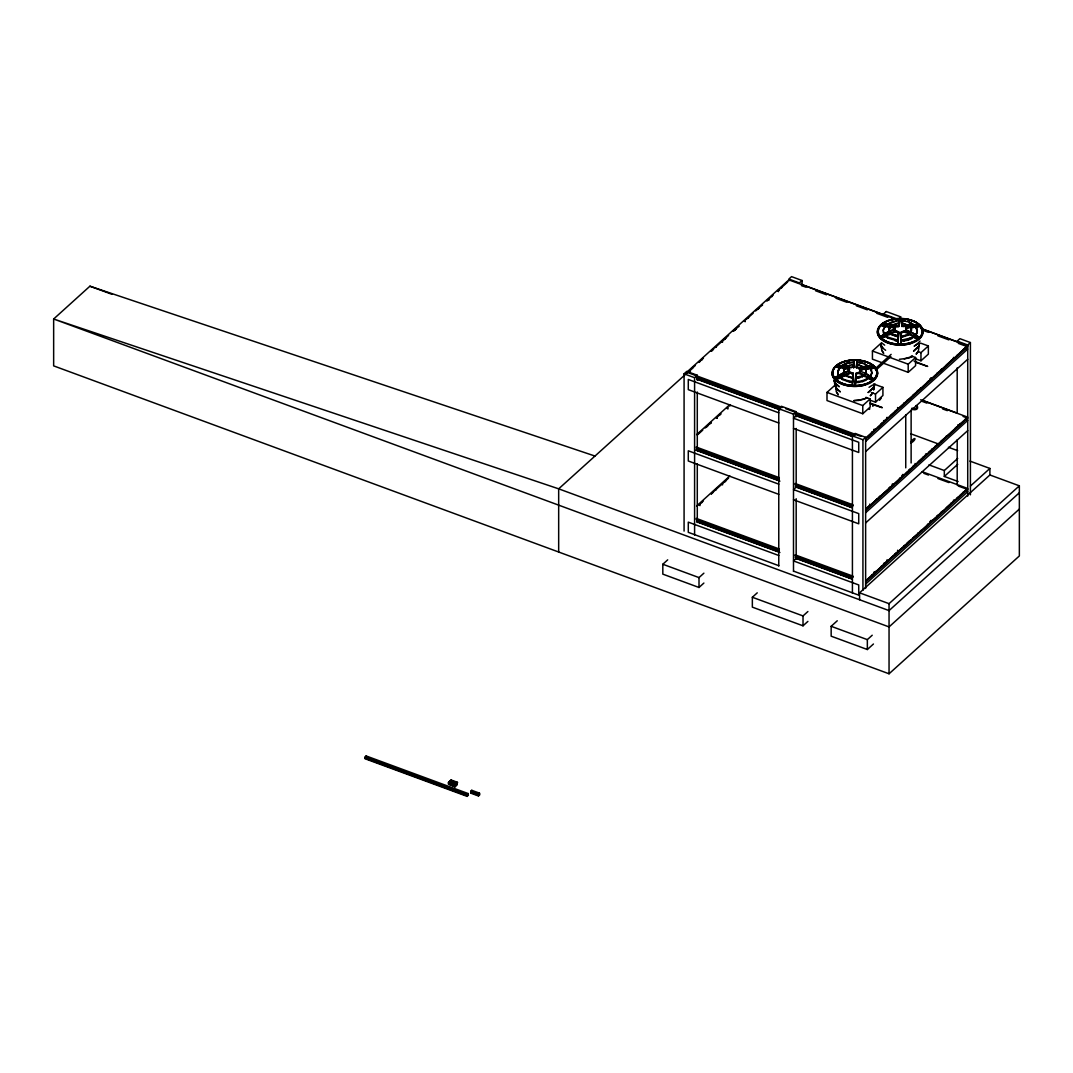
<?xml version="1.0" encoding="UTF-8"?>
<svg xmlns="http://www.w3.org/2000/svg" width="1073" height="1073" viewBox="0 0 1073 1073"><rect width="100%" height="100%" fill="white"/><g stroke="black" fill="none" stroke-linecap="round" stroke-linejoin="round"><path stroke-width="1.5" d="M852.364 385.153L852.485 382.846M852.499 385.274L852.592 380.647A38.977 1.449 -88.5 0 1 853.089 373.23M897.793 343.762L898.034 339.256A38.977 1.449 -88.5 0 1 898.517 331.825L898.651 331.959A38.708 1.435 -88.5 0 0 898.289 337.311L898.168 339.363M898.047 341.549L897.94 343.883L898.53 331.718M900.609 343.923L900.985 339.336A38.977 1.449 -88.5 0 1 901.468 331.906L902.876 331.503M900.73 341.616L900.971 337.378A38.708 1.435 -88.5 0 1 901.333 332.026L900.824 340.275L911.795 337.713M852.74 380.754L852.847 378.702A38.708 1.435 -88.5 0 1 853.223 373.364L852.713 382.524L849.642 382.162M854.108 362.017L853.598 367.677L853.598 366.751L850.809 367.489A38.708 26.637 47.9 0 0 844.008 365.678L837.423 365.316M851.747 372.747L853.129 373.163L852.713 381.599L845.604 380.15M857.139 360.448L856.402 367.945L856.415 366.845A38.708 1.435 -88.5 0 1 856.777 362.889L857.153 360.944M855.905 374.115L855.181 385.341L855.53 378.769A38.708 1.435 -88.5 0 1 855.892 373.431L858.668 372.398L858.641 373.35L863.47 375.094L862.424 376.744M862.504 376.677L855.785 378.326L855.315 385.234L855.543 380.727A38.977 1.449 -88.5 0 1 856.039 373.297L855.905 374.249M887.612 338.022L898.155 341.134L898.664 332.71L897.176 332.281M899.415 324.113L899.764 318.842L899.402 321.283A38.816 1.435 -88.5 0 0 899.04 325.253M900.743 343.843L900.958 341.147M902.232 323.979L902.701 318.922L902.219 321.498A38.708 1.435 -88.5 0 0 901.856 325.454L904.7 326.5A38.708 28.032 -42 0 1 911.849 325.039L918.756 325.025M870.002 403.636L882.18 407.713M873.637 389.754L874.079 384.912L873.315 387.863M873.757 389.781L874.213 384.979M919.507 343.521L918.327 351.206M854.095 361.695L853.974 362.674A38.816 1.435 -88.5 0 0 853.598 366.644M902.473 320.371L902.353 321.363A38.816 1.435 -88.5 0 0 901.991 325.32M856.898 361.909L857.273 360.313L856.804 365.383L856.804 364.458L858.266 364.605L864.087 367.14M927.609 366.403L915.443 362.245M854.336 361.024L854.323 360.233L854.108 362.822A38.708 1.435 -88.5 0 0 853.732 366.778M899.871 319.083L899.536 321.431A38.708 1.435 -88.5 0 0 899.174 325.387M902.46 319.7L901.937 326.554M927.448 366.376L914.048 361.091M860.519 371.043L860.13 371.982L860.385 369.26L860.385 370.185L865.455 368.656L866.072 372.224M866.072 371.312L864.892 373.806M866.206 371.178L865.053 373.659M865.562 373.9L865.965 369.461M870.994 374.893L871.906 372.251L870.511 368.052L865.455 369.581L865.965 370.386M870.994 375.805L871.772 373.283M875.018 384.027L873.771 387.514L868.231 392.53M894.694 328.566L894.815 327.587L894.694 329.491M910.99 331.584L911.648 329.787L910.883 327.265L905.692 328.928L906.001 327.815A38.977 28.233 -42 0 1 915.51 326.192M910.32 333.341L911.514 330.833M911.125 332.402L910.722 327.359L911.259 329.143M916.436 333.502L917.348 330.846L915.953 326.661L910.722 328.271M916.436 334.414L917.348 331.772M839.824 367.207L837.731 371.379L838.241 374.987M839.944 367.382L837.731 372.304L839.77 367.274L844.746 369.152L844.075 369.984M838.509 369.756L839.77 368.2M839.649 375.014A38.856 28.153 -42 0 1 849.145 370.936L849.387 368.978L849.548 369.997L844.572 368.133L843.807 373.35M844.075 369.058L844.746 368.227L844.746 369.152M885.265 325.816L883.159 329.988L883.669 333.582M885.627 325.427L887.948 325.79A38.708 26.637 47.9 0 1 894.654 327.533L894.949 328.66L890.013 326.742L888.86 329.21L889.249 331.959M889.383 328.432L890.013 326.742M889.504 328.593L890.188 326.836L889.249 331.034M894.869 328.432L894.681 330.216L894.506 329.344A38.816 28.113 -42 0 0 887.344 332.187L880.49 336.533M871.128 374.785L869.693 377.428L871.906 373.163L870.351 368.146L865.281 369.675M910.32 332.415L911.125 331.477M915.121 335.111L916.557 333.395M873.677 387.42L868.151 392.41M872.644 392.892L870.404 395.749M872.765 392.973L870.351 395.615M920.03 341.04L917.616 343.776M918.636 346.378L913.66 351.139M919.105 346.016L913.592 351.005M918.193 351.582L916.114 354.157L918.086 351.488L920.969 352.641L928.36 345.962L920.58 343.105M594.938 456.038L89.917 286.196L53.65 319.003L53.65 365.88L889.048 673.79L1019.35 555.948L1019.35 485.828L989.896 474.977L859.58 592.819L859.58 599.74M684.078 531.095L684.078 373.82L686.76 371.392L697.289 375.268L697.289 380.298M686.76 373.23L686.76 372.21L788.856 279.879L895.553 319.204M695.371 365.437L558.671 488.832L558.671 552.018M699.06 362.111L703.419 358.167M711.211 351.112L713.907 348.685M715.061 347.639L728.594 335.406M733.06 331.356L737.459 327.386M746.137 319.526L753.192 313.155M755.647 310.929L761.803 305.376M766.726 300.923L770.414 297.583M771.487 296.617L773.284 294.995M777.576 291.105L780.259 288.677M781.077 287.94L787.636 282.011M688.584 371.888L689.255 371.285L689.255 372.304M692.085 368.723L692.756 368.119M699.06 362.406L699.73 361.802M701.742 359.991L702.413 359.388M711.412 351.247L712.888 349.905M715.718 347.357L716.388 346.753M721.888 341.777L722.558 341.16L722.558 342.18M725.375 338.612L726.045 338.008M733.999 330.819L734.67 330.216M735.863 329.143L736.534 328.526M744.474 321.35L745.145 320.747L745.145 321.766M747.961 318.185L748.632 317.581M757.632 309.453L759.121 308.112M761.937 305.55L762.608 304.947M767.289 300.708L768.778 299.367L768.778 300.386M771.594 296.819L772.265 296.202M777.777 291.239L779.253 289.884M781.265 288.074L781.935 287.47M724.382 339.618L725.187 338.894M734.857 330.149L735.662 329.411M738.345 326.983L739.163 326.259M694.593 534.971L694.593 377.709L697.289 375.268M802.067 280.509L799.385 282.937L788.856 279.06L791.552 276.633L802.067 280.509L802.067 285.525M724.838 388.346L725.509 387.729M696.605 434.659L729.814 404.615M697.839 434.565L702.761 430.112M705.122 427.966L711.372 422.319M716.281 417.88L720.882 413.722M706.047 427.443L707.724 426.035M710.406 423.594L711.211 422.869M716.523 417.96L717.207 417.357L717.207 418.376M720.023 414.808L720.694 414.191M727.011 408.491L727.682 407.874M729.68 406.063L730.364 405.46M779.199 408.585L743.576 395.803L743.576 394.167M365.316 756.666L468.445 795.147L467.104 796.367L365.048 758.745L365.316 756.666L366.121 755.942L468.177 793.564L468.177 794.785L463.469 793.041M706.57 452.095L705.9 452.699L705.9 451.679M697.128 449.681L705.699 453.182L705.699 451.559M763.386 401.691L762.715 402.308L762.715 401.289M712.874 454.429L712.204 455.032L712.204 454.013M743.844 467.52L724.637 460.169L724.637 458.533M793.497 571.426L793.497 414.151L796.179 411.724L781.452 406.291L778.77 408.733L778.77 565.994M696.605 506L729.814 475.969M699.06 504.793L703.419 500.85M711.211 493.808L728.594 478.102M699.06 505.101L699.73 504.498M701.742 502.674L702.413 502.07M711.412 493.942L712.888 492.601M715.718 490.039L716.388 489.436M721.888 484.459L722.558 483.856L722.558 484.875M724.382 482.314L725.187 481.576M725.375 481.308L726.045 480.691M744.447 466.058L743.777 466.661L743.777 465.642M743.844 466.903L743.576 465.521M911.393 355.954L915.591 357.51L915.591 365.665L908.201 372.344L872.429 359.16L872.429 351.005L880.732 343.494M801.263 415.653L800.592 416.257L800.592 415.238M865.951 397.345L870.163 398.901L870.163 407.056L862.772 413.735L827.001 400.551L827.001 392.396L835.29 384.899M795.616 414.634L800.391 416.74L800.391 415.117M887.961 342.971L888.028 342.904A22.654 13.077 0 0 0 910.682 343.467L910.749 343.548M842.6 384.295A22.654 13.077 0 0 1 832.165 372.666L832.031 372.666A22.788 13.158 0 0 0 842.52 384.362L842.6 384.295A22.654 13.077 0 0 0 865.254 384.872L865.321 384.939M750.751 468.378L750.081 468.995L750.081 467.976M806.896 418.591L807.567 417.987M874.978 368.964L891.126 354.358M875.97 370.091L890.885 356.598M703.888 583.055L699.006 587.481L662.819 574.135L662.819 564.25L667.701 559.838M832.152 427.899L832.822 427.282M908.201 372.344L908.201 364.19L915.591 357.51M862.772 413.735L862.772 405.581L870.163 398.901M869.921 400.122L875.528 402.201L875.528 394.046L882.918 387.353L873.596 383.919M724.838 531.028L725.509 530.424M457.272 782.807L454.979 785.905L457.272 782.807L450.955 780.487L448.662 782.566L448.662 783.585L455.18 786.429L448.474 784.068L448.474 782.432L451.156 780.004L457.474 782.324L457.071 784.323M448.662 783.585L450.15 782.244M448.474 784.068L455.046 786.764L448.742 783.813M915.363 358.731L920.969 360.796L928.36 354.117L928.36 345.962M875.528 402.201L882.918 395.508L882.918 387.353M879.511 399.813L881.309 398.19M869.224 409.417L869.895 408.813M872.725 406.265L873.395 405.648M879.699 399.947L880.383 399.33M457.474 782.324L454.778 784.752L455.18 786.026M455.046 786.549L457.205 784.604M455.046 786.764L457.205 784.202M699.006 587.481L699.006 577.596L703.888 573.17M779.199 551.281L743.576 538.485L743.576 536.862M813.294 493.111L800.391 488.081L800.391 486.458M468.177 793.564L467.104 796.367M470.967 791.029L471.771 790.305L479.524 793.162L479.792 794.758L478.451 795.965L470.698 793.108L470.967 791.029L478.719 793.886L479.524 793.162M862.933 590.324L862.933 439.756L865.629 437.315L855.101 433.438L852.418 435.879L852.418 593.141M967.725 344.996L970.408 342.555L959.892 338.679L957.196 341.107L967.725 344.996L967.725 496.128M871.517 432.473L872.188 431.869M874.2 430.058L875.675 428.704M881.174 423.741L881.845 423.124M884.675 420.576L886.164 419.235M895.15 411.107L895.821 410.49M903.761 403.314L904.432 402.71M907.262 400.149L907.932 399.545M916.919 391.417L918.408 390.076M920.419 388.252L921.09 387.648M927.407 381.934L928.078 381.331M931.565 378.165L930.895 378.782L930.895 377.763M937.064 373.203L937.735 372.586M940.552 370.037L942.04 368.696M951.04 360.568L951.711 359.951M963.138 349.61L963.809 349.007M865.629 438.133L967.725 345.801L920.661 328.459M867.279 437.221L876.413 428.757M877.768 427.738L888.243 417.652M911.353 397.372L890.389 415.707M921.828 387.903L912.694 395.548M923.169 386.682L932.303 378.219M933.644 377.2L935.804 375.054M937.145 374.048L944.119 367.731M865.629 439.152L967.725 346.82M865.629 441.392L967.725 349.06L964.922 348.028M478.451 795.965L478.719 793.886M813.294 492.494L813.026 491.112M865.629 451.585L967.725 359.254M763.386 544.387L762.715 544.99L762.715 543.971M820.201 493.982L819.531 494.586L819.531 493.567M795.616 486.592L851.171 507.073L838.268 502.043L838.268 500.42M910.883 441.768C915.859 435.544 916.892 439.528 910.749 443.229M795.348 486.23L851.171 506.456M807.902 621.401L803.02 625.814L752.347 607.144L752.347 597.259L757.243 592.832M801.263 558.349L800.592 558.953L800.592 557.933M795.616 557.33L800.391 559.435L800.391 557.799M806.896 561.273L807.567 560.669M867.212 507.717L867.883 507.113M868.835 506.241L869.506 505.638M875.823 499.924L876.493 499.321M879.31 496.772L879.981 496.155M888.981 488.027L890.469 486.686M892.468 484.875L893.138 484.258M899.456 478.545L900.126 477.941M903.627 474.789L902.956 475.393L902.956 474.373M909.126 469.813L909.797 469.209M912.613 466.648L914.102 465.306M923.088 457.178L923.759 456.575M931.713 449.386L932.383 448.782M935.2 446.234L935.871 445.617M937.064 444.544L937.735 443.94M945.675 436.751L946.346 436.148M955.346 428.006L956.016 427.403M958.833 424.854L960.322 423.513M865.629 509.487L967.725 417.156L920.661 399.8M893.889 484.513L874.267 501.641M895.231 483.293L904.365 474.829M905.706 473.823L907.852 471.677M909.193 470.658L916.181 464.341M939.291 443.444L928.816 452.31M949.766 433.975L940.632 441.62M951.107 432.754L963.742 421.139M865.629 510.507L967.725 418.175L963.018 416.431M865.629 512.746L967.725 420.415L964.922 419.382M865.629 522.94L967.725 430.608M958.135 481.536L944.32 476.452L944.32 470.537L957.706 458.439M944.32 476.452L957.706 464.341M803.02 625.814L803.02 615.929L807.902 611.516M795.348 557.571L851.171 578.414L795.616 557.933M871.517 575.168L872.188 574.551M875.005 572.003L875.675 571.399M881.174 566.423L881.845 565.82M884.675 563.271L886.164 561.917M895.15 553.789L895.821 553.185M903.761 545.996L904.432 545.392M907.262 542.844L907.932 542.241M909.126 541.154L909.797 540.551M917.737 533.361L918.408 532.758M920.419 530.947L921.09 530.33M927.407 524.63L928.078 524.013M932.383 520.123L930.895 521.465L930.895 520.445M937.064 515.885L937.735 515.281M940.552 512.733L942.04 511.378M951.04 503.25L951.711 502.647M963.138 492.306L963.809 491.689M865.629 580.828L967.725 488.497L922.23 471.718M970.408 486.069L989.896 468.445L969.938 461.095M867.279 579.903L876.413 571.44M877.768 570.434L888.243 560.347M911.353 540.068L890.389 558.403M921.828 530.585L912.694 538.23M923.169 529.365L935.804 517.749M937.145 516.73L944.119 510.413M865.629 581.848L967.725 489.516M865.629 584.088L967.725 491.756L964.922 490.723M873.449 644.001L867.346 649.527L831.159 636.182L831.159 626.297L837.262 620.771M889.048 673.79L889.048 603.67L1019.35 485.828M1019.35 492.762L889.048 610.604L558.671 488.832L53.65 319.003L889.048 626.914L1019.35 509.071M867.346 649.527L867.346 639.642L872.228 635.216M869.05 387.313L872.698 384.992M886.794 324.448L892.374 321.645L899.684 320.612M886.821 324.676L896.612 320.975M891.623 325.521L899.415 323.188M841.393 366.067L847.013 363.237L854.242 362.205L853.719 367.878L853.719 366.953L850.741 367.677A38.601 26.57 47.9 0 0 843.955 365.866L837.369 365.517M846.168 366.698L852.364 364.458L853.853 364.377L853.987 365.504M904.003 331.074L904.338 331.128A38.601 26.57 47.9 0 1 911.111 334.32L913.338 335.675M907.852 334.427L908.898 333.703L904.07 331.959L904.096 331.007L902.809 331.557M907.852 335.353L908.898 334.615L913.713 336.386L911.701 338.692L908.066 340.168M913.713 336.386L908.066 339.242M862.424 375.818L863.47 375.094L863.443 376.033L868.272 377.79L866.26 380.097L862.625 381.559M866.26 379.171L868.272 377.79M837.248 376.221L834.968 377.736L837.745 376.905M835.062 377.924L841.903 373.592A38.816 28.113 -42 0 1 849.078 370.735L849.212 368.924A38.708 26.637 47.9 0 0 842.412 367.114L840.186 366.832M842.278 379.48L840.481 378.004L836.296 379.306L843.271 375.094M882.784 335.004L885.091 333.623A38.856 28.153 -42 0 1 894.574 329.532L894.855 330.377M888.699 333.703L881.751 337.888L885.949 336.64L887.72 338.089M838.576 377.776L840.883 376.395A38.856 28.153 -42 0 1 850.393 372.304L851.814 372.814M882.811 324.113L889.437 324.274A38.708 26.637 47.9 0 1 896.25 326.085L899.026 325.36M904.096 331.933L901.454 332.764L901.347 331.852M905.438 335.406L907.946 334.36M907.946 335.272L902.675 336.909M843.284 365.45L846.946 363.962M847.214 366.215L849.628 365.249M857.381 372.948L858.896 372.519A38.601 26.57 47.9 0 1 865.683 375.724L867.896 377.079M858.668 373.324L856.013 374.155M860.063 376.744L855.785 377.401L862.504 375.751M862.625 380.647L866.354 379.104M867.239 397.748L863.296 399.344L853.974 400.685M867.292 397.895L858.789 400.444L853.974 400.537M880.41 336.345L884.554 335.098L884.554 334.172M915.846 325.696L918.743 324.824L911.809 324.837A38.816 28.113 -42 0 0 904.633 326.299L901.977 325.441L903.332 326.715M885.949 336.64L885.909 335.688L891.019 334.199L890.979 333.247L896.089 331.758L897.256 332.335M856.549 367.744L856.549 366.832L859.205 367.69A38.816 28.113 -42 0 1 866.367 366.242L873.328 366.416M856.402 367.02L859.258 367.891A38.708 28.032 -42 0 1 866.407 366.443L871.061 366.269M865.831 369.608L865.281 368.75L860.224 370.265L860.559 369.206A38.977 28.233 -42 0 1 870.082 367.583L872.389 367.583M846.49 376.341L845.537 374.638L850.607 373.122L851.814 373.739M845.537 375.563L836.336 379.252M870.351 369.072L874.575 367.798M899.161 325.562L896.17 326.286A38.601 26.57 47.9 0 0 889.396 324.475M897.632 326.581L899.026 326.286L899.55 320.612L899.55 321.538M897.685 326.769L899.053 326.487M905.505 335.339L901.092 336.064M903.895 341.04L908.12 340.114M904.204 358.905L912.68 356.357L908.764 358.1L899.415 359.294M860.063 377.656L855.65 378.38M858.467 381.519L862.692 380.58M858.467 382.431L862.692 381.505M902.701 336.855L901.092 336.989L900.824 341.201L903.922 340.986M900.824 340.221L903.922 340.074M854.242 362.003L846.946 363.05L843.284 364.525L841.366 366.765M852.405 364.659L853.987 364.579M852.364 365.383L853.853 365.303M855.382 381.626L858.494 381.465M855.396 382.592L858.494 382.39M882.864 323.912L887.21 323.992M883.535 325.387L881.268 325.36L890.188 327.761M838.093 366.778L835.84 366.751L839.944 368.294M915.953 326.661L915.779 327.667L920.098 326.34L913.083 326.42A38.708 28.032 -42 0 0 905.934 327.869M877.593 331.275L877.459 331.275A22.654 13.077 0 0 0 888.015 342.904M877.607 373.82L877.473 373.82A22.654 13.077 0 0 0 857.327 360.22A22.748 13.131 0 0 1 877.607 373.873A22.882 13.211 0 0 1 842.453 384.362M883.428 325.307L885.721 325.508M837.986 366.711L840.293 366.899M917.723 326.246L920.017 326.407M905.384 321.189L902.353 320.881L902.353 321.806M902.232 323.067L909.528 325.749M902.098 323.255L909.488 325.977M898.57 331.772L897.176 331.356M898.275 335.929L891.824 333.944M898.409 335.997L894.104 335.058M898.275 336.855L890.979 334.172M898.409 336.922L891.824 334.87M898.155 340.208L887.612 337.096M895.083 340.771L898.007 341.066M853.129 374.088L851.747 373.672M852.968 377.388L848.676 376.449M851.372 378.098L852.834 378.246M852.968 378.313L846.396 376.261M849.682 382.216L842.184 379.413M802 284.56L884.675 315.033M921.157 328.486L956.888 341.657M801.41 285.525L806.118 287.256M815.534 290.729L826.518 294.78M835.934 298.254L846.919 302.291M856.334 305.765L867.306 309.815M876.721 313.289L887.706 317.326M923.799 330.632L928.494 332.362M937.909 335.836L948.894 339.886M958.31 343.36L966.156 346.244M905.853 329.626L905.827 327.869L905.773 329.827A38.601 26.57 47.9 0 1 912.56 333.019L919.118 337.499M895.204 326.621L891.609 325.293L897.806 323.067L899.281 322.986L899.281 323.912M905.692 330.484L910.494 332.254L910.494 333.18M915.296 335.876L919.226 337.324L912.654 332.831M917.643 338.76L913.713 337.311L917.697 338.813L913.297 335.634M881.362 325.427L885.373 326.903L885.373 325.991L883.294 330.122L883.669 332.67M872.429 351.005L908.201 364.19M860.412 371.03L860.197 371.955M860.077 371.124L860.345 371.218A38.601 26.57 47.9 0 1 867.132 374.41L871.531 377.267M871.061 377.709L873.798 378.715M871.035 377.911L873.704 378.903L867.225 374.222M868.245 378.729L872.255 380.204L870.055 378.528M922.713 400.403L956.888 412.998M922.23 401.396L926.938 403.14M942.617 408.92L947.325 410.651M871.33 392.49L875.528 394.046M870.123 403.032L882.14 407.499M870.431 403.73L875.085 405.446M827.001 392.396L862.772 405.581M948.425 447.267L957.653 450.66M910.628 433.72L938.164 443.873M686.76 372.21L782.472 407.485M785.61 408.639L860.922 436.403M696.176 376.703L780.903 407.928M795.026 413.132L854.685 435.128M697.061 377.079L780.393 407.794M795.536 413.387L854.873 435.249M697.061 378.098L779.119 408.357M795.536 414.406L853.612 435.812M697.128 378.34L742.583 395.092M801.92 416.968L849.896 434.645M684.078 373.82L694.593 377.709M696.86 378.581L793.497 414.151M795.348 414.875L862.933 439.756M697.128 378.957L779.199 409.202M795.616 415.251L851.171 435.732L850.902 433.72M697.209 379.319L779.897 409.806M852.096 436.416L796.179 415.801L793.497 418.229L858.735 442.277L858.735 452.471L793.497 428.422M928.95 464.877L944.32 470.537M778.77 412.81L688.289 379.453L688.289 389.647L778.77 422.99M923.799 473.327L928.494 475.057M937.909 478.531L948.894 482.568M958.31 486.042L966.156 488.939M696.176 447.025L779.333 477.673M795.026 483.454L853.075 504.86M696.176 448.045L779.333 478.692M795.026 484.473L853.075 505.879M697.061 449.453L779.119 479.698M795.536 485.747L851.09 506.215L851.09 505.195M707.228 453.41L723.645 459.459M745.105 467.372L779.199 479.939M795.616 485.989L799.398 487.383M814.555 492.963L837.275 501.346M696.86 449.922L778.931 480.181M697.128 450.298L779.199 480.543M695.653 450.097L779.897 481.147M852.096 507.757L796.179 487.142L793.497 489.583L858.735 513.618L858.735 523.812L793.497 499.763M778.77 484.151L688.289 450.794L688.289 460.988L778.77 494.345M89.917 286.196L111.874 294.284M696.176 518.366L779.333 549.014M795.026 554.808L853.075 576.201M696.176 519.386L779.333 550.033M795.026 555.827L853.075 577.22M697.061 519.775L779.119 550.02M795.536 556.069L851.09 576.55L851.09 577.569L795.536 557.088M697.061 520.794L779.119 551.039M697.128 521.035L742.583 537.788M801.92 559.65L849.896 577.341M696.86 521.277L778.931 551.522M697.128 521.639L779.199 551.884M697.209 522.014L779.897 552.488M852.096 579.098L796.179 558.496L793.497 560.924L858.735 584.959L858.735 595.153L793.497 571.118M778.77 555.492L688.289 522.135L688.289 532.329L778.77 565.686M859.58 592.819L889.048 603.67M662.819 564.25L699.006 577.596M752.347 597.259L803.02 615.929M831.159 626.297L867.346 639.642M450.15 781.224L456.454 783.545M448.474 782.432L454.979 784.886M473.595 791.861L478.25 793.577M473.327 792.102L477.981 793.819M470.967 792.263L478.719 795.12M470.698 792.504L478.451 795.361M370.829 758.906L378.689 761.79M381.827 762.957L386.535 764.687M391.243 766.43L399.089 769.314M402.241 770.481L406.949 772.211M411.656 773.955L419.503 776.839M422.641 778.005L427.362 779.736M432.07 781.466L439.917 784.363M443.055 785.516L460.33 791.887M365.316 757.9L467.372 795.509M365.048 758.142L467.104 795.75M909.394 322.276L914.545 325.374M909.475 323L912.895 324.663M909.394 323.201L912.788 324.837M897.256 331.423L895.807 330.913A38.856 28.153 -42 0 0 886.325 335.004M857.89 368.119L859.03 368.669L859.03 367.744M846.396 375.349L848.743 376.516M842.184 378.487L845.672 380.218M884.662 345.171L881.416 342.663M885.641 350.308L882.596 347.974L880.504 344.648M867.856 377.025L870.096 378.568M839.22 386.562L836.068 383.946M839.14 386.682L835.974 384.067M840.213 391.699L837.262 389.258M914.665 325.213L909.475 322.088L902.5 320.693L902.5 321.618M896.143 330.886L895.968 331.785M890.979 333.247L891.931 334.025M885.842 335.621L887.72 337.177M869.157 366.55L864.033 363.479L857.059 362.084L857.059 363.009M869.117 366.778L863.966 363.667L856.925 362.272L856.925 363.197M864.047 367.368L858.226 364.807L856.656 364.646L856.656 365.571M850.648 372.224L850.527 373.176M850.527 373.055L840.521 377.106L842.278 378.568M845.537 374.638L846.49 375.416M840.132 391.819L836.98 388.828M889.758 320.156L889.812 320.223A22.654 13.077 0 0 1 905.625 319.164M915.779 326.755L917.214 331.892M915.953 327.587L916.959 329.196M911.393 328.995L910.883 327.265M905.652 327.949L905.813 329.773M889.115 330.927L889.785 331.892M883.548 332.563L884.715 334.347M883.548 333.475L884.715 335.259M881.295 345.519L883.025 348.269M883.642 353.232L881.858 350.227M883.535 353.339L881.724 350.281L881.148 344.165M871.531 370.601L870.511 368.978L874.656 367.731L867.641 367.811A38.708 28.032 -42 0 0 860.492 369.273M860.224 369.353L860.385 371.164M843.673 372.318L844.344 373.297M838.107 373.954L839.287 375.738M838.107 374.866L839.126 376.489L839.126 375.563M833.895 380.486L836.404 384.362M833.775 380.553L835.679 383.611M835.196 385.985L837.584 389.66M835.076 386.052L836.873 388.909M836.551 391.98L838.214 394.623M838.107 394.73L836.296 391.672L835.706 385.556M894.56 328.432L894.815 330.323M888.86 330.135L889.115 331.839M843.673 373.243L844.572 368.133M837.865 371.513L838.241 374.061M834.472 382.404L834.928 385.462M881.013 344.205L881.309 347.424M835.572 385.609L835.867 388.815M989.896 468.445L989.896 474.977M970.408 342.555L970.408 494.814M965.083 348.162L960.241 352.534M965.083 490.857L960.241 495.23M958.095 354.479L956.754 355.7M958.095 497.175L956.754 498.382M957.827 424.841L957.827 426.075M957.196 367.878L957.196 413.051M957.196 439.823L957.196 484.996M954.608 357.644L946.279 365.169M954.608 500.326L946.279 507.864M953.535 357.389L953.535 358.61M953.535 500.085L953.535 501.306M929.889 378.769L929.889 379.99M929.889 521.465L929.889 522.685M926.656 454.255L918.327 461.792M925.583 454L925.583 455.234M920.969 352.641L920.969 360.796M915.108 463.482L915.108 464.703M914.598 325.146L914.598 326.071M911.125 410.047L911.125 462.973M908.898 333.703L908.871 334.642M905.746 414.916L905.746 467.841M901.937 475.393L901.937 476.613M899.67 320.814L899.67 321.739M897.645 407.525L897.645 409.148M897.645 550.208L897.645 551.844M896.411 326.152L896.411 327.064M892.334 483.977L892.334 484.996M887.17 417.41L887.17 418.631M887.17 560.093L887.17 561.313M886.969 417.477L886.969 418.497M886.969 560.173L886.969 561.192M883.669 420.562L883.669 421.783M883.669 563.258L883.669 564.478M873.999 429.307L873.999 430.541M873.999 572.003L873.999 573.223M872.926 502.848L865.938 509.165M869.868 376.341L869.868 377.267M869.707 504.136L869.707 505.772M865.629 437.315L865.629 588.46M858.99 367.972L858.99 368.897M851.09 433.854L851.09 434.873M850.902 505.075L850.902 506.697M850.902 576.416L850.902 578.052M844.773 431.534L844.773 432.553M844.853 433.398L844.585 431.4M844.773 502.875L844.773 503.894M844.853 504.739L844.585 502.741M844.773 574.216L844.773 575.235M844.853 576.094L844.585 574.082M838.469 429.2L838.469 430.219M838.536 431.078L838.268 429.079M838.469 500.555L838.469 501.574M838.469 571.896L838.469 572.915M838.536 573.76L838.268 571.761M832.232 428.744L831.964 426.746M832.232 500.085L831.964 498.087M832.232 571.44L831.964 569.441M825.915 426.424L825.647 424.425M825.915 497.765L825.647 495.766M825.915 569.106L825.647 567.107M825.834 424.546L825.834 425.565M825.834 495.9L825.834 496.92M825.834 567.241L825.834 568.261M819.531 422.226L819.531 423.245M819.598 424.09L819.329 422.091M819.598 495.431L819.329 493.432M819.531 564.908L819.531 565.927M819.598 566.785L819.329 564.787M813.213 419.892L813.213 420.911M813.294 421.769L813.026 419.771M813.213 491.246L813.213 492.266M813.213 562.587L813.213 563.607M813.294 564.452L813.026 562.453M806.976 419.436L806.708 417.437M806.976 490.777L806.708 488.778M806.976 562.131L806.708 560.133M800.592 486.592L800.592 487.611M796.179 411.724L796.179 416.74M796.179 428.462L796.179 487.008M796.179 498.73L796.179 558.953M788.856 279.879L788.856 280.898M778.448 290.622L778.448 291.641M775.417 407.807L775.149 405.809M775.417 479.148L775.149 477.15M775.417 550.489L775.149 548.491M775.336 405.929L775.336 406.949M775.336 477.284L775.336 478.303M775.336 548.625L775.336 549.644M769.019 403.609L769.019 404.628M769.1 405.473L768.831 403.475M769.019 474.95L769.019 475.969M769.1 476.828L768.831 474.816M769.019 546.291L769.019 547.31M769.1 548.169L768.831 546.17M762.782 403.153L762.514 401.154M762.715 472.63L762.715 473.649M762.782 474.494L762.514 472.496M762.782 545.835L762.514 543.837M756.398 398.955L756.398 399.974M756.478 400.819L756.21 398.821M756.398 470.296L756.398 471.315M756.478 472.174L756.21 470.175M756.398 541.65L756.398 542.67M756.478 543.515L756.21 541.516M750.161 398.499L749.893 396.5M750.161 469.84L749.893 467.841M750.161 541.181L749.893 539.183M750.081 396.634L750.081 397.654M750.081 539.317L750.081 540.336M743.777 394.301L743.777 395.32M743.777 536.996L743.777 538.016M737.459 391.98L737.459 393M737.54 393.845L737.272 391.846M737.459 463.321L737.459 464.341M737.54 465.186L737.272 463.187M737.459 534.662L737.459 535.682M737.54 536.527L737.272 534.528M731.142 389.647L731.142 390.666M731.223 391.511L730.954 389.512M731.142 460.988L731.142 462.007M731.223 462.865L730.954 460.867M731.142 532.342L731.142 533.361M731.223 534.206L730.954 532.208M727.87 407.405L727.87 409.028M724.905 389.191L724.637 387.192M724.905 531.873L724.637 529.874M718.521 384.992L718.521 386.012M718.602 386.857L718.333 384.858M718.521 456.333L718.521 457.353M718.602 458.211L718.333 456.213M718.521 527.688L718.521 528.707M718.602 529.552L718.333 527.554M712.204 382.672L712.204 383.691M712.284 384.536L712.016 382.538M712.284 455.877L712.016 453.879M712.204 525.354L712.204 526.374M712.284 527.219L712.016 525.22M705.9 380.338L705.9 381.358M705.967 382.203L705.699 380.204M705.9 523.034L705.9 524.053M705.967 524.898L705.699 522.9M699.931 504.015L699.931 505.638M699.663 379.882L699.395 377.884M699.663 451.223L699.395 449.225M699.663 522.578L699.395 520.566M697.289 392.007L697.289 450.566M697.289 463.952L697.289 522.497M690.449 370.198L690.449 371.218M471.771 790.305L471.771 791.525M456.454 784.564L456.602 783.411L450.284 781.09L450.284 782.11M455.784 785.168L455.784 784.148L449.332 781.949L449.332 782.968M455.649 784.283L455.649 785.302M451.156 780.004L451.156 781.627M450.955 780.487L450.955 781.506M449.48 781.828L449.48 782.847M366.121 755.942L366.121 757.162M889.611 320.116A22.882 13.211 0 0 1 923.062 332.107A22.882 13.211 0 0 1 888.739 343.266A22.882 13.211 0 0 1 888.323 320.532M907.047 319.405A22.654 13.077 0 0 1 922.847 332.469M916.154 405.527A2.991 1.73 0 0 1 916.838 408.102A2.991 1.73 0 0 1 912.332 408.156M916.758 406.841A2.991 1.73 0 0 1 915.926 409.537A2.991 1.73 0 0 1 911.621 408.384M832.165 372.666A22.748 13.131 0 0 1 839.529 363.586M840.655 363.023A22.748 13.131 0 0 1 844.384 361.614A22.654 13.077 0 0 1 849.95 360.448A22.748 13.131 0 0 0 847.107 360.93M856.549 366.711A38.816 1.435 -88.5 0 1 856.925 362.754M886.244 311.532L883.548 313.96L898.289 319.392L900.971 316.964L886.244 311.532M918.045 343.481L914.156 346.15L918.126 343.601M849.253 371.607L849.119 370.748L849.253 371.607M888.136 342.448A22.546 13.024 0 0 0 922.78 332.04A22.546 13.024 0 0 0 889.839 319.928A22.546 13.024 0 0 0 888.136 342.448M888.444 342.166A21.983 12.688 0 0 0 922.217 332.026A22.117 12.769 0 0 0 890.04 320.143A22.117 12.769 0 0 0 888.364 342.233A22.117 12.769 0 0 0 922.351 332.026A21.983 12.688 0 0 0 890.107 320.21A21.983 12.688 0 0 0 888.444 342.166M842.694 383.839A22.546 13.024 0 0 0 877.338 373.431A22.546 13.024 0 0 0 844.411 361.319A22.546 13.024 0 0 0 842.694 383.839M843.002 383.557A21.983 12.688 0 0 0 876.775 373.417A22.117 12.769 0 0 0 844.612 361.534A22.117 12.769 0 0 0 842.935 383.624A22.117 12.769 0 0 0 876.909 373.417A21.983 12.688 0 0 0 844.666 361.601A21.983 12.688 0 0 0 843.002 383.557"/></g></svg>
